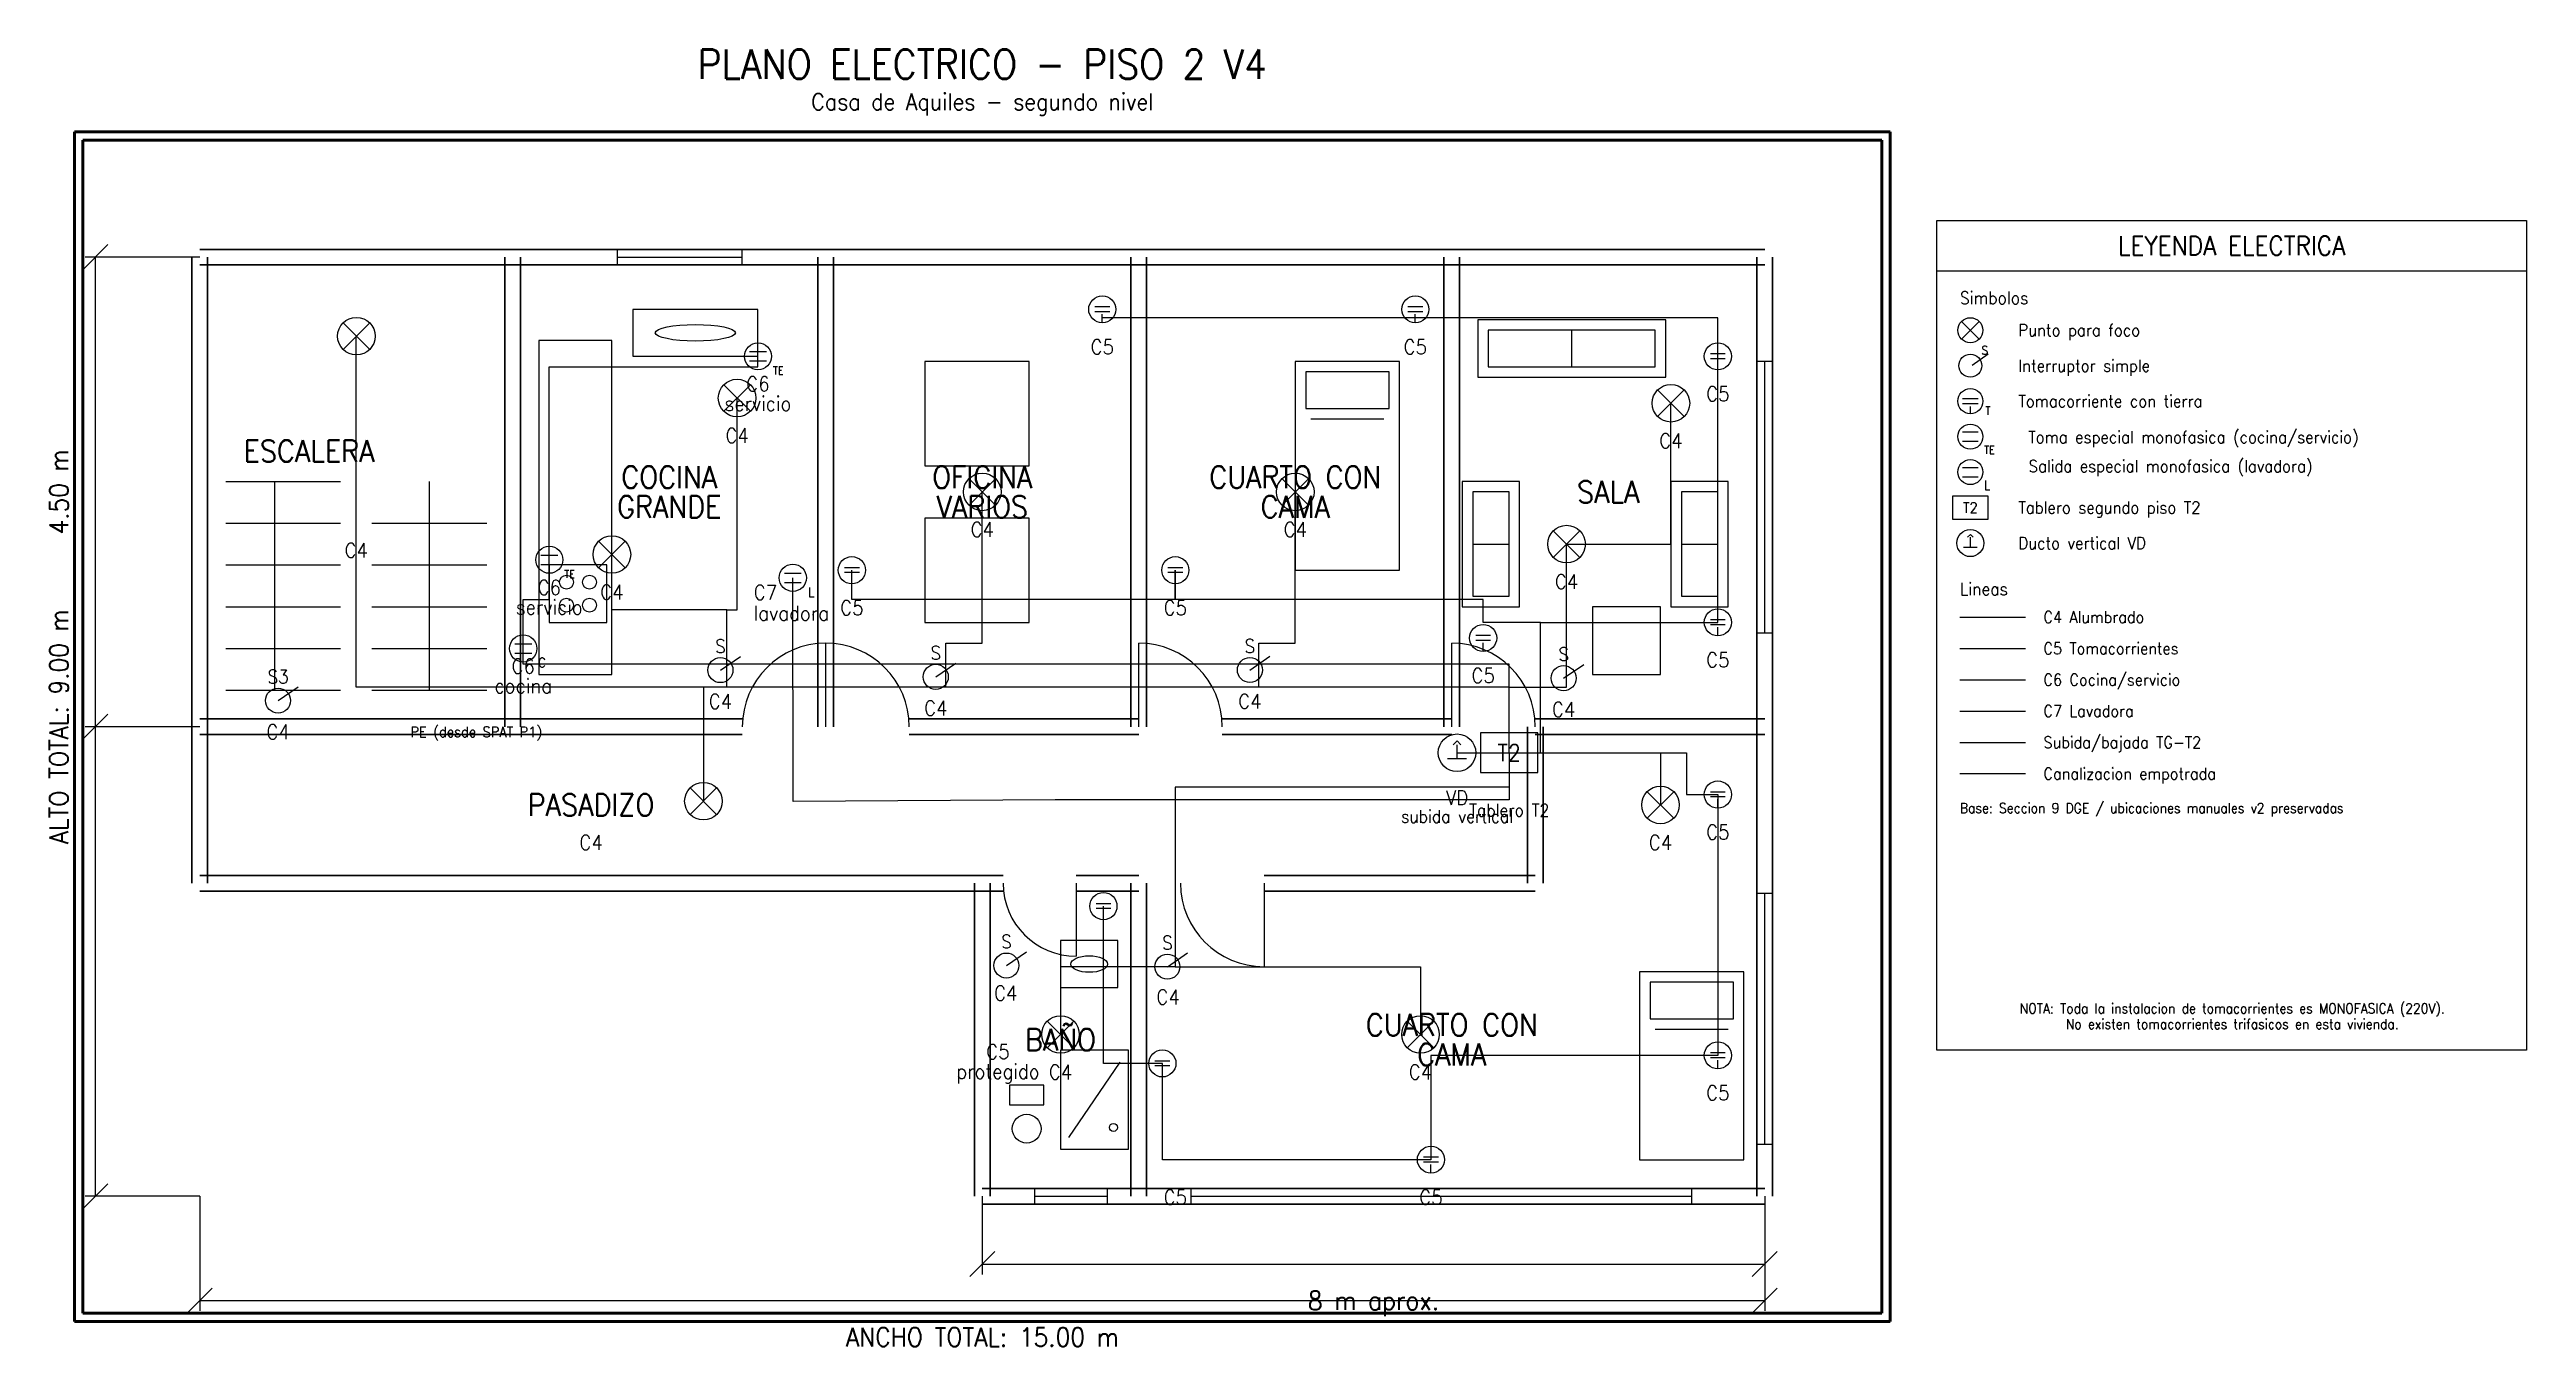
# Model space of a CAD drawing. Header units: metres. Extents: x -1.4 to 22.3, y -1.4 to 11.
import ezdxf
from ezdxf.enums import TextEntityAlignment as Align

# ---------------------------------------------------------------- set-up
doc = ezdxf.new("R2010")
doc.units = ezdxf.units.M
doc.header["$LTSCALE"] = 0.55
doc.linetypes.add('DASHED', pattern=[19.05, 12.7, -6.35])
for name, color, linetype, lineweight, true_color in [('ARQ_ESCALERAS', 251, 'CONTINUOUS', 13, 0x555555), ('ARQ_MOBILIARIO', 8, 'CONTINUOUS', 9, 0x777777), ('ARQ_TEXTOS', 49, 'CONTINUOUS', 13, 0x444444), ('ELEC_CANALIZACION', 134, 'CONTINUOUS', 18, 0x008c8c), ('ELEC_CIRCUITO_C4', 40, 'CONTINUOUS', 18, 0xf2a900), ('ELEC_CIRCUITO_C5', 152, 'CONTINUOUS', 18, 0x0072ce), ('ELEC_CIRCUITO_C6', 22, 'CONTINUOUS', 18, 0xd92323), ('ELEC_CIRCUITO_C7', 193, 'CONTINUOUS', 18, 0x9b4fd9), ('ELEC_COTAS_REF', 8, 'CONTINUOUS', 9, 0x777777), ('ELEC_INTERRUPTORES', 124, 'CONTINUOUS', 18, 0x00a66a), ('ELEC_LUMINARIAS', 40, 'CONTINUOUS', 18, 0xf2a900), ('ELEC_TABLERO', 22, 'CONTINUOUS', 18, 0xd92323), ('ELEC_TOMACORRIENTES', 152, 'CONTINUOUS', 18, 0x0072ce)]:
    doc.layers.add(name, color=color, linetype=linetype, lineweight=lineweight, true_color=true_color)
for name, color, linetype, lineweight in [('ARQ_MUROS', 7, 'CONTINUOUS', 30), ('ARQ_PUERTAS', 7, 'CONTINUOUS', 18), ('ARQ_VENTANAS', 7, 'CONTINUOUS', 18), ('ELEC_LEYENDA', 7, 'CONTINUOUS', 18), ('ELEC_PUESTA_TIERRA', 3, 'Continuous', 25), ('ELEC_TEXTOS', 7, 'CONTINUOUS', 13), ('MARCO', 7, 'CONTINUOUS', 50)]:
    doc.layers.add(name, color=color, linetype=linetype, lineweight=lineweight)
doc.styles.get("Standard").update_dxf_attribs({"font": 'STANDARD'})

msp = doc.modelspace()

# ---------------------------------------------------------------- linework, layer by layer
at = {"layer": 'ARQ_ESCALERAS'}
for p, q in [((0.25, 6.85), (1.35, 6.85)), ((0.72, 4.85), (0.72, 6.85)), ((2.2, 6.85), (2.2, 4.85)), ((0.25, 6.45), (1.35, 6.45)), ((1.65, 6.45), (2.75, 6.45)), ((0.25, 6.05), (1.35, 6.05)), ((1.65, 6.05), (2.75, 6.05)), ((0.25, 5.65), (1.35, 5.65)), ((1.65, 5.65), (2.75, 5.65)), ((0.25, 5.25), (1.35, 5.25)), ((1.65, 5.25), (2.75, 5.25)), ((0.25, 4.85), (1.35, 4.85)), ((1.65, 4.85), (2.75, 4.85))]:
    msp.add_line(p, q, dxfattribs=at)
at = {"layer": 'ARQ_MOBILIARIO'}
for p, q in [((5.35, 8.5), (4.15, 8.5)), ((4.15, 8.5), (4.15, 8.05)), ((5.35, 8.05), (5.35, 8.5)), ((14.05, 8.4), (12.25, 8.4)), ((12.25, 8.4), (12.25, 7.85)), ((14.05, 7.85), (14.05, 8.4)), ((3.95, 8.2), (3.25, 8.2)), ((3.25, 8.2), (3.25, 5)), ((3.95, 5), (3.95, 8.2)), ((13.95, 8.3), (12.35, 8.3)), ((12.35, 8.3), (12.35, 7.95)), ((13.15, 7.95), (13.15, 8.3)), ((13.95, 7.95), (13.95, 8.3)), ((4.15, 8.05), (5.35, 8.05)), ((7.95, 8), (6.95, 8)), ((6.95, 8), (6.95, 7)), ((7.95, 7), (7.95, 8)), ((11.5, 8), (10.5, 8)), ((10.5, 8), (10.5, 6)), ((11.4, 7.9), (10.6, 7.9)), ((10.6, 7.9), (10.6, 7.55)), ((11.4, 7.55), (11.4, 7.9)), ((11.5, 6), (11.5, 8)), ((12.25, 7.85), (14.05, 7.85)), ((12.35, 7.95), (13.95, 7.95)), ((10.6, 7.55), (11.4, 7.55)), ((10.65, 7.45), (11.35, 7.45)), ((6.95, 7), (7.95, 7)), ((12.65, 6.85), (12.1, 6.85)), ((12.1, 6.85), (12.1, 5.65)), ((12.55, 6.75), (12.2, 6.75)), ((12.2, 6.75), (12.2, 5.75)), ((12.55, 5.75), (12.55, 6.75)), ((12.65, 5.65), (12.65, 6.85)), ((14.65, 6.85), (14.1, 6.85)), ((14.1, 6.85), (14.1, 5.65)), ((14.55, 6.75), (14.2, 6.75)), ((14.2, 6.75), (14.2, 5.75)), ((14.55, 5.75), (14.55, 6.75)), ((14.65, 5.65), (14.65, 6.85)), ((7.95, 6.5), (6.95, 6.5)), ((6.95, 6.5), (6.95, 5.5)), ((7.95, 5.5), (7.95, 6.5)), ((12.2, 6.25), (12.55, 6.25)), ((14.2, 6.25), (14.55, 6.25)), ((3.9, 6.05), (3.35, 6.05)), ((3.35, 6.05), (3.35, 5.5)), ((3.9, 5.5), (3.9, 6.05)), ((10.5, 6), (11.5, 6)), ((12.2, 5.75), (12.55, 5.75)), ((14.2, 5.75), (14.55, 5.75)), ((3.35, 5.5), (3.9, 5.5)), ((6.95, 5.5), (7.95, 5.5)), ((12.1, 5.65), (12.65, 5.65)), ((14, 5.65), (13.35, 5.65)), ((13.35, 5.65), (13.35, 5)), ((14, 5), (14, 5.65)), ((14.1, 5.65), (14.65, 5.65)), ((3.25, 5), (3.95, 5)), ((13.35, 5), (14, 5)), ((8.8, 2.45), (8.25, 2.45)), ((8.25, 2.45), (8.25, 2)), ((8.8, 2), (8.8, 2.45)), ((14.8, 2.15), (13.8, 2.15)), ((13.8, 2.15), (13.8, 0.35)), ((14.8, 0.35), (14.8, 2.15)), ((8.25, 2), (8.8, 2)), ((14.7, 2.05), (13.9, 2.05)), ((13.9, 2.05), (13.9, 1.7)), ((14.7, 1.7), (14.7, 2.05)), ((13.9, 1.7), (14.7, 1.7)), ((13.95, 1.6), (14.65, 1.6)), ((8.9, 1.4), (8.25, 1.4)), ((8.25, 1.4), (8.25, 0.45)), ((8.328, 0.564), (8.822, 1.286)), ((8.9, 0.45), (8.9, 1.4)), ((8.09, 1.064), (7.76, 1.064)), ((7.76, 1.064), (7.76, 0.877)), ((8.09, 0.877), (8.09, 1.064)), ((7.76, 0.877), (8.09, 0.877)), ((8.25, 0.45), (8.9, 0.45)), ((13.8, 0.35), (14.8, 0.35))]:
    msp.add_line(p, q, dxfattribs=at)
for centre, radius in [((3.515, 5.885), 0.066), ((3.735, 5.885), 0.066), ((3.515, 5.665), 0.066), ((3.735, 5.665), 0.066), ((7.925, 0.647), 0.138), ((8.757, 0.659), 0.039)]:
    msp.add_circle(centre, radius, dxfattribs=at)
for centre, major_axis, ratio in [((4.75, 8.275), (0.384, 0), 0.20625), ((8.525, 2.225), (0.176, 0), 0.45)]:
    msp.add_ellipse(centre, major_axis=major_axis, ratio=ratio, dxfattribs=at)
at = {"layer": 'ARQ_MUROS'}
for p, q in [((0, 9.075), (15, 9.075)), ((-0.075, 3), (-0.075, 9)), ((0, 8.925), (15, 8.925)), ((0.075, 3), (0.075, 9)), ((2.925, 4.5), (2.925, 9)), ((3.075, 4.5), (3.075, 9)), ((5.925, 4.5), (5.925, 9)), ((6.075, 4.5), (6.075, 9)), ((8.925, 4.5), (8.925, 9)), ((9.075, 4.5), (9.075, 9)), ((11.925, 4.5), (11.925, 9)), ((12.075, 4.5), (12.075, 9)), ((14.925, 9), (14.925, 0)), ((15.075, 9), (15.075, 0)), ((0, 4.575), (5.2, 4.575)), ((6.8, 4.575), (9, 4.575)), ((9.8, 4.575), (12, 4.575)), ((12.8, 4.575), (15, 4.575)), ((0, 4.425), (5.2, 4.425)), ((6.8, 4.425), (9, 4.425)), ((9.8, 4.425), (12, 4.425)), ((12.725, 3), (12.725, 4.5)), ((12.8, 4.425), (15, 4.425)), ((12.875, 3), (12.875, 4.5)), ((7.5, 3.075), (0, 3.075)), ((7.5, 2.925), (0, 2.925)), ((7.425, 0), (7.425, 3)), ((7.5, 3.075), (7.7, 3.075)), ((7.5, 2.925), (7.7, 2.925)), ((7.575, 0), (7.575, 3)), ((8.4, 3.075), (9, 3.075)), ((8.4, 2.925), (9, 2.925)), ((8.925, 0), (8.925, 3)), ((9.075, 0), (9.075, 3)), ((10.2, 3.075), (12.8, 3.075)), ((10.2, 2.925), (12.8, 2.925)), ((15, 0.075), (7.5, 0.075)), ((15, -0.075), (7.5, -0.075))]:
    msp.add_line(p, q, dxfattribs=at)
at = {"layer": 'ARQ_PUERTAS'}
for p, q in [((6, 4.5), (6, 5.3)), ((6, 4.5), (6, 5.3)), ((9, 4.5), (9, 5.3)), ((12, 4.5), (12, 5.3)), ((8.4, 3), (8.4, 2.3)), ((10.2, 3), (10.2, 2.2))]:
    msp.add_line(p, q, dxfattribs=at)
for centre, radius, start, end in [((6, 4.5), 0.8, 90, 180), ((6, 4.5), 0.8, 0, 90), ((9, 4.5), 0.8, 0, 90), ((12, 4.5), 0.8, 0, 90), ((8.4, 3), 0.7, 180, 270), ((10.2, 3), 0.8, 180, 270)]:
    msp.add_arc(centre, radius, start, end, dxfattribs=at)
at = {"layer": 'ARQ_VENTANAS'}
for p, q in [((5.2, 9.075), (4, 9.075)), ((4, 9.075), (4, 8.925)), ((5.2, 8.925), (5.2, 9.075)), ((4, 9), (5.2, 9)), ((4, 8.925), (5.2, 8.925)), ((15.075, 8), (14.925, 8)), ((14.925, 8), (14.925, 5.4)), ((15, 5.4), (15, 8)), ((15.075, 5.4), (15.075, 8)), ((14.925, 5.4), (15.075, 5.4)), ((15.075, 2.9), (14.925, 2.9)), ((14.925, 2.9), (14.925, 0.5)), ((15, 0.5), (15, 2.9)), ((15.075, 0.5), (15.075, 2.9)), ((14.925, 0.5), (15.075, 0.5)), ((8.7, 0.075), (8, 0.075)), ((8, 0.075), (8, -0.075)), ((8, 0), (8.7, 0)), ((8.7, -0.075), (8.7, 0.075)), ((14.3, 0.075), (9.5, 0.075)), ((9.5, 0.075), (9.5, -0.075)), ((9.5, 0), (14.3, 0)), ((14.3, -0.075), (14.3, 0.075)), ((8, -0.075), (8.7, -0.075)), ((9.5, -0.075), (14.3, -0.075))]:
    msp.add_line(p, q, dxfattribs=at)
at = {"layer": 'ELEC_CANALIZACION'}
for p, q in [((16.905, 6.221), (17.035, 6.221)), ((16.97, 6.342), (16.944, 6.315)), ((16.97, 6.342), (16.996, 6.315)), ((16.97, 6.224), (16.97, 6.315)), ((12.05, 4.363), (12.014, 4.326)), ((12.05, 4.363), (12.086, 4.326)), ((12.05, 4.2), (12.05, 4.326)), ((11.96, 4.196), (12.14, 4.196))]:
    msp.add_line(p, q, dxfattribs=at)
at = {"layer": 'ELEC_CANALIZACION', "linetype": 'CONTINUOUS', "lineweight": 18}
msp.add_line((16.87, 4.35), (17.5, 4.35), dxfattribs=at)
at = {"layer": 'ELEC_CANALIZACION', "linetype": 'DASHED', "lineweight": 18}
msp.add_line((16.87, 4.05), (17.5, 4.05), dxfattribs=at)
at = {"layer": 'ELEC_CANALIZACION', "linetype": 'CONTINUOUS'}
msp.add_lwpolyline([(12.05, 4.25), (12.55, 4.25)], dxfattribs=at)
at = {"layer": 'ELEC_CANALIZACION'}
for centre, radius in [((16.97, 6.26), 0.13), ((12.05, 4.25), 0.18)]:
    msp.add_circle(centre, radius, dxfattribs=at)
at = {"layer": 'ELEC_CIRCUITO_C4', "linetype": 'DASHED', "lineweight": 18}
msp.add_line((16.87, 5.55), (17.5, 5.55), dxfattribs=at)
for points in [[(1.5, 4.88), (1.5, 4.88), (1.5, 8.234)], [(5.05, 5.62), (5.15, 5.62), (5.15, 7.65)], [(12.55, 4.88), (13.1, 4.88), (13.1, 6.25), (14.1, 6.25), (14.1, 7.6)], [(7.15, 4.88), (7.15, 5.3), (7.5, 5.3), (7.5, 6.75)], [(10.15, 4.88), (10.15, 5.3), (10.5, 5.3), (10.5, 6.75)], [(5.05, 4.88), (5.05, 5.62), (3.95, 5.62), (3.95, 6.15)], [(12.55, 4.25), (12.55, 4.88), (10.15, 4.88), (7.15, 4.88), (5.05, 4.88), (1.5, 4.88)], [(5.05, 4.88), (4.827, 4.88), (4.827, 3.786)], [(12.55, 4.25), (12.55, 3.92), (9.35, 3.92), (9.35, 2.2), (8.25, 2.2), (8.25, 1.55)], [(12.55, 4.25), (14, 4.25), (14, 3.75)], [(9.35, 2.2), (11.7, 2.2), (11.7, 1.55)]]:
    msp.add_lwpolyline(points, dxfattribs=at)
at = {"layer": 'ELEC_CIRCUITO_C5', "linetype": 'DASHED', "lineweight": 18}
msp.add_line((16.87, 5.25), (17.5, 5.25), dxfattribs=at)
for points in [[(12.55, 4.25), (12.85, 4.25), (12.85, 5.5), (14.55, 5.5), (14.55, 8.05), (14.55, 8.42), (11.65, 8.42), (8.65, 8.42)], [(12.85, 5.5), (12.3, 5.5), (12.3, 5.72), (9.35, 5.72), (9.35, 6), (9.35, 5.72), (6.25, 5.72), (6.25, 6)], [(12.55, 4.25), (14.25, 4.25), (14.25, 3.85), (14.55, 3.85), (14.55, 1.35), (11.8, 1.35), (11.8, 0.35), (9.226, 0.35), (9.226, 1.273), (8.661, 1.273), (8.661, 2.78)]]:
    msp.add_lwpolyline(points, dxfattribs=at)
at = {"layer": 'ELEC_CIRCUITO_C6', "linetype": 'DASHED', "lineweight": 18}
msp.add_line((16.87, 4.95), (17.5, 4.95), dxfattribs=at)
for points in [[(3.35, 6.1), (3.35, 7.95), (5.35, 7.95), (5.35, 8.05)], [(3.1, 5.25), (3.1, 5.72), (3.35, 5.72), (3.35, 6.1)]]:
    msp.add_lwpolyline(points, dxfattribs=at)
at = {"layer": 'ELEC_CIRCUITO_C6', "linetype": 'DASHED'}
msp.add_lwpolyline([(12.55, 4.25), (12.55, 5.1), (8.2, 5.1), (5.6, 5.1), (3.1, 5.1), (3.1, 5.25)], dxfattribs=at)
at = {"layer": 'ELEC_CIRCUITO_C7', "linetype": 'DASHED', "lineweight": 18}
msp.add_line((16.87, 4.65), (17.5, 4.65), dxfattribs=at)
at = {"layer": 'ELEC_CIRCUITO_C7', "linetype": 'DASHED'}
msp.add_lwpolyline([(12.55, 4.25), (12.55, 3.8), (8.2, 3.8), (5.687, 3.784), (5.684, 5.927)], dxfattribs=at)
at = {"layer": 'ELEC_COTAS_REF'}
for p, q in [((-1.12, 8.88), (-0.88, 9.12)), ((-1.12, 8.88), (-0.88, 9.12)), ((0, 9), (-1.1, 9)), ((0, 9), (-1.1, 9)), ((-1, 0), (-1, 9)), ((-1, 4.5), (-1, 9)), ((-1.12, 4.38), (-0.88, 4.62)), ((0, 4.5), (-1.1, 4.5)), ((-1.12, -0.12), (-0.88, 0.12)), ((0, 0), (-1.1, 0)), ((0, 0), (0, -1.1)), ((7.5, 0), (7.5, -0.75)), ((15, 0), (15, -1.1)), ((15, 0), (15, -0.75)), ((7.38, -0.77), (7.62, -0.53)), ((7.5, -0.65), (15, -0.65)), ((14.88, -0.77), (15.12, -0.53)), ((-0.12, -1.12), (0.12, -0.88)), ((14.88, -1.12), (15.12, -0.88)), ((0, -1), (15, -1))]:
    msp.add_line(p, q, dxfattribs=at)
at = {"layer": 'ELEC_INTERRUPTORES'}
for p, q in [((16.986, 7.965), (17.14, 8.075)), ((4.99, 5.042), (5.182, 5.174)), ((7.054, 4.978), (7.246, 5.11)), ((10.065, 5.043), (10.257, 5.175)), ((13.072, 4.965), (13.264, 5.097)), ((0.75, 4.75), (0.942, 4.882)), ((7.731, 2.211), (7.923, 2.343)), ((9.274, 2.2), (9.466, 2.332))]:
    msp.add_line(p, q, dxfattribs=at)
for centre, radius in [((16.97, 7.96), 0.11), ((4.99, 5.042), 0.12), ((7.054, 4.978), 0.12), ((10.065, 5.043), 0.12), ((13.072, 4.965), 0.12), ((0.75, 4.75), 0.12), ((7.731, 2.211), 0.12), ((9.274, 2.2), 0.12)]:
    msp.add_circle(centre, radius, dxfattribs=at)
at = {"layer": 'ELEC_LEYENDA'}
msp.add_line((16.65, 8.87), (22.3, 8.87), dxfattribs=at)
msp.add_lwpolyline([(16.65, 9.35), (22.3, 9.35), (22.3, 1.4), (16.65, 1.4), (16.65, 9.35)], dxfattribs=at)
at = {"layer": 'ELEC_LUMINARIAS'}
for p, q in [((1.374, 8.115), (1.629, 8.37)), ((1.374, 8.37), (1.629, 8.115)), ((16.885, 8.215), (17.055, 8.385)), ((16.885, 8.385), (17.055, 8.215)), ((5.023, 7.523), (5.277, 7.777)), ((5.023, 7.777), (5.277, 7.523)), ((13.973, 7.473), (14.227, 7.727)), ((13.973, 7.727), (14.227, 7.473)), ((7.373, 6.623), (7.627, 6.877)), ((7.373, 6.877), (7.627, 6.623)), ((10.373, 6.623), (10.627, 6.877)), ((10.373, 6.877), (10.627, 6.623)), ((3.823, 6.023), (4.077, 6.277)), ((3.823, 6.277), (4.077, 6.023)), ((12.973, 6.123), (13.227, 6.377)), ((12.973, 6.377), (13.227, 6.123)), ((4.7, 3.659), (4.954, 3.914)), ((4.7, 3.914), (4.954, 3.659)), ((13.873, 3.623), (14.127, 3.877)), ((13.873, 3.877), (14.127, 3.623)), ((8.123, 1.423), (8.377, 1.677)), ((8.123, 1.677), (8.377, 1.423)), ((11.573, 1.423), (11.827, 1.677)), ((11.573, 1.677), (11.827, 1.423))]:
    msp.add_line(p, q, dxfattribs=at)
for centre, radius in [((1.501, 8.243), 0.18), ((16.97, 8.3), 0.12), ((5.15, 7.65), 0.18), ((14.1, 7.6), 0.18), ((7.5, 6.75), 0.18), ((10.5, 6.75), 0.18), ((13.1, 6.25), 0.18), ((3.95, 6.15), 0.18), ((4.827, 3.786), 0.18), ((14, 3.75), 0.18), ((8.25, 1.55), 0.18), ((11.7, 1.55), 0.18)]:
    msp.add_circle(centre, radius, dxfattribs=at)
at = {"layer": 'ELEC_TABLERO'}
for points in [[(16.8, 6.49), (17.14, 6.49), (17.14, 6.71), (16.8, 6.71), (16.8, 6.49)], [(12.275, 4.06), (12.825, 4.06), (12.825, 4.44), (12.275, 4.44), (12.275, 4.06)]]:
    msp.add_lwpolyline(points, dxfattribs=at)
at = {"layer": 'ELEC_TOMACORRIENTES'}
for p, q in [((8.579, 8.526), (8.722, 8.526)), ((8.579, 8.48), (8.722, 8.48)), ((8.65, 8.377), (8.65, 8.454)), ((11.579, 8.526), (11.722, 8.526)), ((11.579, 8.48), (11.722, 8.48)), ((11.65, 8.377), (11.65, 8.454)), ((5.269, 8.095), (5.431, 8.095)), ((14.479, 8.076), (14.621, 8.076)), ((5.269, 8.005), (5.431, 8.005)), ((14.479, 8.03), (14.621, 8.03)), ((14.55, 7.927), (14.55, 8.005)), ((16.896, 7.644), (17.044, 7.644)), ((16.896, 7.598), (17.044, 7.598)), ((16.97, 7.5), (16.97, 7.57)), ((16.896, 7.325), (17.044, 7.325)), ((16.896, 7.235), (17.044, 7.235)), ((16.896, 6.985), (17.044, 6.985)), ((16.896, 6.895), (17.044, 6.895)), ((3.269, 6.145), (3.431, 6.145)), ((3.269, 6.055), (3.431, 6.055)), ((5.603, 5.972), (5.764, 5.972)), ((6.178, 6.026), (6.322, 6.026)), ((6.178, 5.981), (6.322, 5.981)), ((6.25, 5.877), (6.25, 5.955)), ((9.278, 6.026), (9.421, 6.026)), ((9.278, 5.981), (9.421, 5.981)), ((9.35, 5.877), (9.35, 5.955)), ((5.603, 5.882), (5.764, 5.882)), ((14.479, 5.526), (14.621, 5.526)), ((14.479, 5.481), (14.621, 5.481)), ((3.019, 5.295), (3.181, 5.295)), ((12.229, 5.376), (12.371, 5.376)), ((12.229, 5.33), (12.371, 5.33)), ((12.3, 5.226), (12.3, 5.304)), ((14.55, 5.377), (14.55, 5.455)), ((3.019, 5.205), (3.181, 5.205)), ((14.479, 3.876), (14.621, 3.876)), ((14.479, 3.83), (14.621, 3.83)), ((14.55, 3.727), (14.55, 3.804)), ((8.59, 2.806), (8.733, 2.806)), ((8.59, 2.76), (8.733, 2.76)), ((8.661, 2.656), (8.661, 2.734)), ((9.154, 1.299), (9.297, 1.299)), ((9.154, 1.253), (9.297, 1.253)), ((9.226, 1.149), (9.226, 1.227)), ((14.479, 1.376), (14.621, 1.376)), ((14.479, 1.331), (14.621, 1.331)), ((14.55, 1.226), (14.55, 1.304)), ((11.729, 0.376), (11.871, 0.376)), ((11.729, 0.331), (11.871, 0.331)), ((11.8, 0.227), (11.8, 0.304))]:
    msp.add_line(p, q, dxfattribs=at)
for centre, radius in [((8.65, 8.5), 0.13), ((11.65, 8.5), 0.13), ((5.35, 8.05), 0.13), ((14.55, 8.05), 0.13), ((16.97, 7.62), 0.12), ((16.97, 7.28), 0.12), ((16.97, 6.94), 0.12), ((3.35, 6.1), 0.13), ((5.684, 5.927), 0.13), ((6.25, 6), 0.13), ((9.35, 6), 0.13), ((12.3, 5.35), 0.13), ((14.55, 5.5), 0.13), ((3.1, 5.25), 0.13), ((14.55, 3.85), 0.13), ((8.661, 2.78), 0.13), ((14.55, 1.35), 0.13), ((9.226, 1.273), 0.13), ((11.8, 0.35), 0.13)]:
    msp.add_circle(centre, radius, dxfattribs=at)
at = {"layer": 'MARCO'}
for p, q in [((16.2, 10.2), (-1.2, 10.2)), ((-1.2, 10.2), (-1.2, -1.2)), ((16.12, 10.12), (-1.12, 10.12)), ((-1.12, 10.12), (-1.12, -1.12)), ((16.12, -1.12), (16.12, 10.12)), ((16.2, -1.2), (16.2, 10.2)), ((-1.12, -1.12), (16.12, -1.12)), ((-1.2, -1.2), (16.2, -1.2))]:
    msp.add_line(p, q, dxfattribs=at)

# ---------------------------------------------------------------- texts
at = {"layer": 'ARQ_TEXTOS'}
for s, p in [('ESCALERA', (1.048, 7.142)), ('COCINA', (4.5, 6.892)), ('OFICINA', (7.5, 6.892)), ('CUARTO CON', (10.5, 6.892)), ('GRANDE', (4.5, 6.608)), ('VARIOS', (7.5, 6.608)), ('CAMA', (10.5, 6.608)), ('SALA', (13.5, 6.75)), ('PASADIZO', (3.75, 3.75)), ('CUARTO CON', (12, 1.642)), ('BAÑO', (8.25, 1.5)), ('CAMA', (12, 1.358))]:
    msp.add_text(s, height=0.21, dxfattribs=at).set_placement(p, align=Align.MIDDLE_CENTER)
at = {"layer": 'ELEC_COTAS_REF'}
for s, p in [('4.50 m', (-1.35, 6.75)), ('ALTO TOTAL: 9.00 m', (-1.35, 4.5))]:
    msp.add_text(s, height=0.18, rotation=90, dxfattribs=at).set_placement(p, align=Align.MIDDLE_CENTER)
for s, p in [('8 m aprox.', (11.25, -1)), ('ANCHO TOTAL: 15.00 m', (7.5, -1.35))]:
    msp.add_text(s, height=0.18, dxfattribs=at).set_placement(p, align=Align.MIDDLE_CENTER)
at = {"layer": 'ELEC_PUESTA_TIERRA'}
msp.add_text('PE (desde SPAT P1)', height=0.1, dxfattribs=at).set_placement((2.65, 4.45), align=Align.MIDDLE_CENTER)
at = {"layer": 'ELEC_TEXTOS'}
for s, height, p in [('PLANO ELECTRICO - PISO 2 V4', 0.28, (7.5, 10.85)), ('Casa de Aquiles - segundo nivel', 0.16, (7.5, 10.49)), ('LEYENDA ELECTRICA', 0.18, (19.475, 9.11)), ('C5', 0.14, (8.65, 8.14)), ('C5', 0.14, (11.65, 8.14)), ('S', 0.08, (17.108, 8.108)), ('C6', 0.14, (5.35, 7.785)), ('servicio', 0.14, (5.35, 7.596)), ('C5', 0.14, (14.55, 7.69)), ('C4', 0.14, (5.15, 7.29)), ('C4', 0.14, (14.1, 7.24)), ('Toma especial monofasica (cocina/servicio)', 0.115, (19.108, 7.275)), ('Salida especial monofasica (lavadora)', 0.115, (18.889, 6.997)), ('T2', 0.1, (16.97, 6.6)), ('C4', 0.14, (7.5, 6.39)), ('C4', 0.14, (10.5, 6.39)), ('C4', 0.14, (1.5, 6.19)), ('C4', 0.14, (13.1, 5.89)), ('servicio', 0.14, (3.35, 5.645)), ('C6', 0.14, (3.35, 5.834)), ('C4', 0.14, (3.95, 5.79)), ('C5', 0.14, (6.25, 5.64)), ('C5', 0.14, (9.35, 5.64)), ('S', 0.13, (4.99, 5.272)), ('S', 0.13, (7.054, 5.208)), ('S', 0.13, (10.065, 5.273)), ('S', 0.13, (13.072, 5.195)), ('S3', 0.13, (0.75, 4.98)), ('C6', 0.14, (3.1, 5.079)), ('C5', 0.14, (12.3, 4.99)), ('C5', 0.14, (14.55, 5.14)), ('cocina', 0.14, (3.1, 4.89)), ('C4', 0.14, (4.99, 4.742)), ('C4', 0.14, (7.054, 4.678)), ('C4', 0.14, (10.065, 4.743)), ('C4', 0.14, (0.75, 4.45)), ('C4', 0.14, (13.072, 4.665)), ('T2', 0.16, (12.55, 4.25)), ('VD', 0.14, (12.05, 3.82)), ('subida vertical', 0.12, (12.05, 3.64)), ('Tablero T2', 0.12, (12.55, 3.7)), ('C4', 0.14, (3.75, 3.39)), ('C4', 0.14, (14, 3.39)), ('C5', 0.14, (14.55, 3.49)), ('S', 0.13, (7.731, 2.441)), ('S', 0.13, (9.274, 2.43)), ('C4', 0.14, (7.724, 1.946)), ('C4', 0.14, (9.28, 1.909)), ('NOTA: Toda la instalacion de tomacorrientes es MONOFASICA (220V).', 0.095, (19.48, 1.8)), ('No existen tomacorrientes trifasicos en esta vivienda.', 0.095, (19.48, 1.65)), ('C5', 0.14, (7.65, 1.385)), ('protegido', 0.14, (7.65, 1.196)), ('C4', 0.14, (8.25, 1.19)), ('C4', 0.14, (11.7, 1.19)), ('C5', 0.14, (14.55, 0.99)), ('C5', 0.14, (9.35, -0.01)), ('C5', 0.14, (11.8, -0.01))]:
    msp.add_text(s, height=height, dxfattribs=at).set_placement(p, align=Align.MIDDLE_CENTER)
for s, height, p in [('Simbolos', 0.12, (16.87, 8.61)), ('Punto para foco', 0.115, (17.43, 8.3)), ('TE', 0.075, (5.493, 7.914)), ('Interruptor simple', 0.115, (17.43, 7.96)), ('Tomacorriente con tierra', 0.115, (17.43, 7.62)), ('T', 0.08, (17.114, 7.53)), ('TE', 0.075, (17.102, 7.154)), ('L', 0.09, (17.102, 6.814)), ('Tablero segundo piso T2', 0.115, (17.43, 6.6)), ('Ducto vertical VD', 0.115, (17.43, 6.26)), ('TE', 0.075, (3.493, 5.963)), ('C7', 0.14, (5.309, 5.787)), ('L', 0.09, (5.831, 5.79)), ('Lineas', 0.12, (16.87, 5.82)), ('lavadora', 0.14, (5.309, 5.587)), ('C4 Alumbrado', 0.112, (17.67, 5.55)), ('C5 Tomacorrientes', 0.112, (17.67, 5.25)), ('C', 0.09, (3.243, 5.114)), ('C6 Cocina/servicio', 0.112, (17.67, 4.95)), ('C7 Lavadora', 0.112, (17.67, 4.65)), ('Subida/bajada TG-T2', 0.112, (17.67, 4.35)), ('Canalizacion empotrada', 0.112, (17.67, 4.05)), ('Base: Seccion 9 DGE / ubicaciones manuales v2 preservadas', 0.095, (16.87, 3.72))]:
    msp.add_text(s, height=height, dxfattribs=at).set_placement(p, align=Align.MIDDLE_LEFT)

doc.saveas('drawing.dxf')
